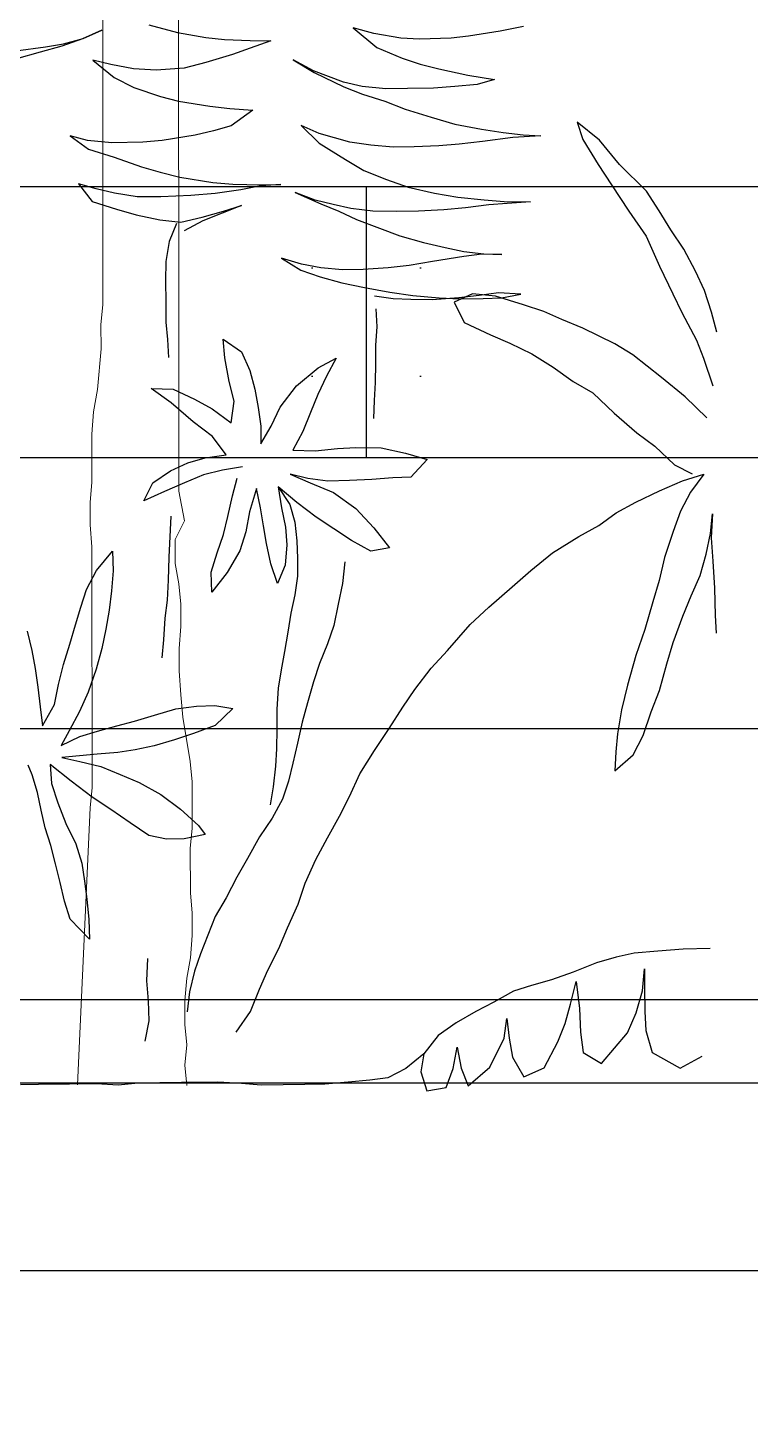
# Model space of a CAD drawing. Header units: metres. Extents: x -58 to 722, y -1100 to 345.
# Drawn here: x 243.014 to 243.281, y -484.173 to -483.662 of the extents above; entities that cross this region are included whole.
import ezdxf

# ---------------------------------------------------------------- set-up
doc = ezdxf.new("R2010")
doc.units = ezdxf.units.M
doc.header["$MEASUREMENT"] = 0
for name, color, linetype in [('FSR_ARQ_005VEGETACION', 64, 'Continuous'), ('FSR_ARQ_008MOBILIARIO', 115, 'Continuous'), ('FSR_ARQ_028JARDINERAS', 133, 'Continuous')]:
    doc.layers.add(name, color=color, linetype=linetype)
doc.layers.add('FSR_ARQ_006ARBOLES', color=74, linetype='Continuous', lineweight=0)

# ---------------------------------------------------------------- blocks, each defined once
blk = doc.blocks.new('arbustos 01')
at = {"layer": 'FSR_ARQ_005VEGETACION', "color": 103}
for p, q in [((188.87946, -31.65038), (188.88901, -31.65239)), ((188.88901, -31.65239), (188.90197, -31.65444)), ((188.92966, -31.65516), (188.9408, -31.65326)), ((188.94921, -31.65098), (188.93953, -31.65906)), ((188.9408, -31.65326), (188.94921, -31.65098)), ((189.02134, -31.65282), (189.00968, -31.65488)), ((189.03301, -31.64973), (189.02134, -31.65282)), ((189.05995, -31.65539), (189.0523, -31.65187)), ((189.0523, -31.65187), (189.06029, -31.6554)), ((188.90197, -31.65444), (188.90914, -31.65522)), ((188.90914, -31.65522), (188.92213, -31.65557)), ((188.92213, -31.65557), (188.92966, -31.65516)), ((188.93953, -31.65906), (188.92921, -31.66336)), ((188.99154, -31.65617), (188.98299, -31.65623)), ((188.98299, -31.65623), (188.9915, -31.65925)), ((188.9915, -31.65925), (188.99882, -31.66191)), ((189.00198, -31.6558), (188.99154, -31.65617)), ((189.00968, -31.65488), (189.00198, -31.6558)), ((189.06812, -31.65755), (189.05995, -31.65539)), ((189.06029, -31.6554), (189.0688, -31.65842)), ((189.07546, -31.65868), (189.06812, -31.65755)), ((189.0688, -31.65842), (189.07765, -31.66093)), ((189.08758, -31.66038), (189.07546, -31.65868)), ((188.92921, -31.66336), (188.92182, -31.66583)), ((188.97382, -31.66414), (188.9652, -31.66932)), ((188.96556, -31.66864), (188.97382, -31.66414)), ((188.99882, -31.66191), (189.00972, -31.66514)), ((189.05606, -31.66423), (189.04725, -31.67129)), ((189.04869, -31.66601), (189.05606, -31.66423)), ((189.07765, -31.66093), (189.08736, -31.66363)), ((188.90227, -31.67035), (188.8913, -31.67208)), ((188.9141, -31.66777), (188.90227, -31.67035)), ((188.92182, -31.66583), (188.9141, -31.66777)), ((188.9652, -31.66932), (188.95316, -31.67514)), ((188.95318, -31.67326), (188.96556, -31.66864)), ((189.00972, -31.66514), (189.01858, -31.66748)), ((189.01858, -31.66748), (189.03002, -31.66832)), ((189.03002, -31.66832), (189.03943, -31.66777)), ((189.03943, -31.66777), (189.04869, -31.66601)), ((188.8913, -31.67208), (188.89846, -31.67423)), ((188.89846, -31.67423), (188.90751, -31.67504)), ((188.90751, -31.67504), (188.91639, -31.67567)), ((188.91639, -31.67567), (188.92699, -31.67581)), ((188.92699, -31.67581), (188.93588, -31.67593)), ((188.93588, -31.67593), (188.94564, -31.67504)), ((188.95316, -31.67514), (188.94542, -31.67812)), ((188.94564, -31.67504), (188.95318, -31.67326)), ((189.03916, -31.67546), (189.02834, -31.67907)), ((189.04725, -31.67129), (189.03916, -31.67546)), ((188.93632, -31.68107), (188.9279, -31.68437)), ((188.94542, -31.67812), (188.93632, -31.68107)), ((189.02096, -31.68102), (189.00811, -31.68307)), ((189.02834, -31.67907), (189.02096, -31.68102)), ((188.91725, -31.68765), (188.90764, -31.69043)), ((188.9279, -31.68437), (188.91725, -31.68765)), ((188.99989, -31.68398), (188.99047, -31.68471)), ((188.99047, -31.68471), (188.99928, -31.69116)), ((189.00811, -31.68307), (188.99989, -31.68398)), ((188.84822, -31.69704), (188.85738, -31.68964)), ((188.85738, -31.68964), (188.85506, -31.69679)), ((188.89667, -31.6925), (188.88776, -31.69392)), ((188.90764, -31.69043), (188.89667, -31.6925)), ((188.96316, -31.69426), (188.97055, -31.69094)), ((188.97055, -31.69094), (188.96327, -31.69819)), ((188.99928, -31.69116), (189.0066, -31.69314)), ((189.0066, -31.69314), (189.0141, -31.69495)), ((188.95063, -31.69785), (188.96316, -31.69426)), ((188.96327, -31.69819), (188.95241, -31.70488)), ((189.0141, -31.69495), (189.02758, -31.69718)), ((189.02758, -31.69718), (189.0356, -31.69781)), ((189.0356, -31.69781), (189.04825, -31.69815)), ((189.04825, -31.69815), (189.05818, -31.69709)), ((189.06539, -31.6953), (189.05779, -31.70067)), ((189.05818, -31.69709), (189.06539, -31.6953)), ((189.04732, -31.70395), (189.03615, -31.7079)), ((189.05779, -31.70067), (189.04732, -31.70395)), ((189.02843, -31.71019), (189.02036, -31.71213)), ((189.03615, -31.7079), (189.02843, -31.71019)), ((188.98715, -31.71527), (188.97894, -31.71516)), ((188.97894, -31.71516), (188.98714, -31.71578)), ((188.98714, -31.71578), (188.99533, -31.71743)), ((188.99861, -31.71509), (188.98715, -31.71527)), ((189.00683, -31.71434), (188.99861, -31.71509)), ((189.02036, -31.71213), (189.00683, -31.71434)), ((189.05466, -31.71704), (189.06187, -31.71492)), ((189.06187, -31.71492), (189.0563, -31.7222)), ((188.95746, -31.72342), (188.96484, -31.72164)), ((188.97309, -31.7185), (188.96259, -31.72315)), ((188.96484, -31.72164), (188.97309, -31.7185)), ((188.99533, -31.71743), (189.00591, -31.71895)), ((189.00591, -31.71895), (189.01581, -31.71976)), ((189.01581, -31.71976), (189.02812, -31.72027)), ((189.02812, -31.72027), (189.03786, -31.72024)), ((189.03786, -31.72024), (189.04712, -31.71882)), ((189.04712, -31.71882), (189.05466, -31.71704)), ((188.95026, -31.72503), (188.95746, -31.72342)), ((188.96259, -31.72315), (188.9552, -31.72612)), ((189.00239, -31.72608), (188.99507, -31.72376)), ((188.99507, -31.72376), (189.00306, -31.72694)), ((189.01125, -31.72859), (189.00239, -31.72608)), ((189.00306, -31.72694), (189.01089, -31.73013)), ((189.04634, -31.72531), (189.03828, -31.72759)), ((189.0563, -31.7222), (189.04634, -31.72531)), ((189.01994, -31.73059), (189.01125, -31.72859)), ((189.0285, -31.72968), (189.01994, -31.73059)), ((189.03828, -31.72759), (189.0285, -31.72968))]:
    blk.add_line(p, q, dxfattribs=at)
at = {"layer": 'FSR_ARQ_005VEGETACION', "color": 104}
for p, q in [((188.84005, -31.70702), (188.84822, -31.69704)), ((188.85506, -31.69679), (188.84877, -31.70696)), ((188.87954, -31.69483), (188.87235, -31.69525)), ((188.87235, -31.69525), (188.8838, -31.69592)), ((188.88776, -31.69392), (188.87954, -31.69483)), ((188.8838, -31.69592), (188.89626, -31.69762)), ((188.89626, -31.69762), (188.90582, -31.69861)), ((188.90582, -31.69861), (188.91419, -31.69941)), ((188.94206, -31.6991), (188.95063, -31.69785)), ((188.91419, -31.69941), (188.92427, -31.69971)), ((188.92427, -31.69971), (188.93282, -31.69983)), ((188.93282, -31.69983), (188.94206, -31.6991)), ((188.82896, -31.71798), (188.84005, -31.70702)), ((188.84877, -31.70696), (188.84335, -31.71527)), ((188.94483, -31.7094), (188.93554, -31.7132)), ((188.95241, -31.70488), (188.94483, -31.7094)), ((188.84335, -31.71527), (188.8362, -31.72612)), ((188.93554, -31.7132), (188.92678, -31.71633)), ((188.82372, -31.72595), (188.82896, -31.71798)), ((188.89559, -31.72155), (188.88737, -31.72212)), ((188.90638, -31.72033), (188.89559, -31.72155)), ((188.91597, -31.71875), (188.90638, -31.72033)), ((188.92678, -31.71633), (188.91597, -31.71875)), ((188.819, -31.73375), (188.82372, -31.72595)), ((188.8362, -31.72612), (188.82905, -31.73645)), ((188.88737, -31.72212), (188.8766, -31.72232)), ((188.8766, -31.72232), (188.88617, -31.72296)), ((188.88617, -31.72296), (188.89368, -31.72358)), ((188.89368, -31.72358), (188.90324, -31.72473)), ((188.90324, -31.72473), (188.91212, -31.72554)), ((188.91212, -31.72554), (188.92254, -31.72619)), ((188.92254, -31.72619), (188.9316, -31.72632)), ((188.9316, -31.72632), (188.94118, -31.7261)), ((188.94118, -31.7261), (188.95026, -31.72503)), ((188.9552, -31.72612), (188.94797, -31.72962)), ((188.93852, -31.73308), (188.9301, -31.73621)), ((188.94797, -31.72962), (188.93852, -31.73308)), ((189.01089, -31.73013), (189.01853, -31.73416)), ((189.02177, -31.73118), (189.02479, -31.73859)), ((188.81359, -31.74171), (188.819, -31.73375)), ((188.82905, -31.73645), (188.82358, -31.74868)), ((188.9301, -31.73621), (188.92049, -31.73899)), ((189.02479, -31.73859), (189.02605, -31.74682)), ((188.80885, -31.75071), (188.81359, -31.74171)), ((188.89563, -31.74361), (188.88828, -31.74385)), ((188.88828, -31.74385), (188.89648, -31.74379)), ((188.90385, -31.74269), (188.89563, -31.74361)), ((188.89648, -31.74379), (188.90382, -31.74475)), ((188.91157, -31.74109), (188.90385, -31.74269)), ((188.92049, -31.73899), (188.91157, -31.74109)), ((188.82358, -31.74868), (188.81813, -31.76007)), ((188.90382, -31.74475), (188.91679, -31.7468)), ((188.91679, -31.7468), (188.92634, -31.74847)), ((188.92634, -31.74847), (188.93488, -31.74944)), ((188.93488, -31.74944), (188.94513, -31.75009)), ((188.94513, -31.75009), (188.95368, -31.75021)), ((188.95368, -31.75021), (188.96258, -31.74931)), ((188.96258, -31.74931), (188.97046, -31.74787)), ((188.97046, -31.74787), (188.9787, -31.74542)), ((188.9787, -31.74542), (188.97077, -31.75027)), ((189.02605, -31.74682), (189.02628, -31.75469)), ((188.80515, -31.75869), (188.80885, -31.75071)), ((188.95395, -31.75551), (188.94469, -31.75744)), ((188.96287, -31.75307), (188.95395, -31.75551)), ((188.97077, -31.75027), (188.96287, -31.75307)), ((189.02628, -31.75469), (189.02616, -31.7634)), ((188.80229, -31.76755), (188.80515, -31.75869)), ((188.81813, -31.76007), (188.81443, -31.76771)), ((188.87945, -31.76449), (188.89095, -31.76105)), ((188.88053, -31.76016), (188.8896, -31.7596)), ((188.88838, -31.76163), (188.88053, -31.76016)), ((188.8896, -31.7596), (188.89762, -31.76073)), ((188.89095, -31.76105), (188.90037, -31.75999)), ((188.89762, -31.76073), (188.90599, -31.7617)), ((188.90037, -31.75999), (188.90784, -31.76351)), ((188.92481, -31.76076), (188.91402, -31.76164)), ((188.93423, -31.75935), (188.92481, -31.76076)), ((188.93283, -31.76207), (188.94054, -31.76098)), ((188.94469, -31.75744), (188.93423, -31.75935)), ((188.87103, -31.76728), (188.87945, -31.76449)), ((188.8959, -31.76191), (188.88838, -31.76163)), ((188.90547, -31.76204), (188.8959, -31.76191)), ((188.90784, -31.76351), (188.9038, -31.77183)), ((188.91402, -31.76164), (188.90547, -31.76204)), ((188.90599, -31.7617), (188.91692, -31.76254)), ((188.91692, -31.76254), (188.92564, -31.76231)), ((188.92564, -31.76231), (188.93283, -31.76207)), ((188.93994, -31.76625), (188.93951, -31.77351)), ((189.02616, -31.7634), (189.02605, -31.77161)), ((188.80013, -31.77572), (188.80229, -31.76755)), ((188.81443, -31.76771), (188.80846, -31.77908)), ((188.85504, -31.77407), (188.86363, -31.7706)), ((188.86363, -31.7706), (188.87103, -31.76728)), ((188.9038, -31.77183), (188.89296, -31.77681)), ((189.02605, -31.77161), (189.02544, -31.77878)), ((188.84196, -31.78057), (188.85504, -31.77407)), ((188.89296, -31.77681), (188.88505, -31.7803)), ((188.93951, -31.77351), (188.94009, -31.78104)), ((188.80846, -31.77908), (188.80563, -31.7864)), ((188.83454, -31.78508), (188.84196, -31.78057)), ((188.88505, -31.7803), (188.87593, -31.78462)), ((188.94009, -31.78104), (188.94016, -31.78857)), ((188.99511, -31.78384), (188.99159, -31.79149)), ((189.00253, -31.77864), (188.99511, -31.78384)), ((189.00192, -31.78633), (189.00253, -31.77864)), ((189.02544, -31.77878), (189.025, -31.78613)), ((188.80563, -31.7864), (188.80171, -31.7978)), ((188.82279, -31.79433), (188.83454, -31.78508)), ((188.87593, -31.78462), (188.8673, -31.79014)), ((188.94016, -31.78857), (188.94023, -31.79643)), ((188.96356, -31.79042), (188.95626, -31.78639)), ((188.95626, -31.78639), (188.96027, -31.7938)), ((189.00007, -31.79605), (189.00192, -31.78633)), ((188.81311, -31.80223), (188.82279, -31.79433)), ((188.8673, -31.79014), (188.85901, -31.79601)), ((188.96027, -31.7938), (188.96375, -31.80137)), ((188.97252, -31.79773), (188.96356, -31.79042)), ((188.99159, -31.79149), (188.9896, -31.79916)), ((188.85091, -31.80069), (188.84225, -31.80895)), ((188.85901, -31.79601), (188.85091, -31.80069)), ((188.94023, -31.79643), (188.94064, -31.80379)), ((188.97924, -31.80654), (188.97252, -31.79773)), ((188.9896, -31.79916), (188.9883, -31.80666)), ((188.99808, -31.80406), (189.00007, -31.79605)), ((189.02311, -31.7991), (189.01434, -31.80325)), ((189.03218, -31.79888), (189.02311, -31.7991)), ((189.02389, -31.80475), (189.03218, -31.79888)), ((188.80427, -31.81083), (188.81311, -31.80223)), ((188.94064, -31.80379), (188.94088, -31.81115)), ((188.96375, -31.80137), (188.96673, -31.80876)), ((188.9829, -31.81428), (188.97924, -31.80654)), ((188.9883, -31.80666), (188.98717, -31.81434)), ((188.99933, -31.81297), (188.99808, -31.80406)), ((189.01434, -31.80325), (189.0071, -31.80726)), ((189.0149, -31.81249), (189.02389, -31.80475)), ((188.84225, -31.80895), (188.83291, -31.81703)), ((188.96673, -31.80876), (188.96987, -31.8165)), ((189.0071, -31.80726), (188.99933, -31.81297)), ((189.00695, -31.81854), (189.0149, -31.81249)), ((188.83291, -31.81703), (188.82548, -31.82257)), ((188.96987, -31.8165), (188.97405, -31.82408)), ((188.98708, -31.82152), (188.9829, -31.81428)), ((188.98717, -31.81434), (188.98708, -31.82152)), ((188.82548, -31.82257), (188.81752, -31.83016)), ((188.93781, -31.82324), (188.92786, -31.82533)), ((188.94824, -31.82304), (188.93781, -31.82324)), ((188.95576, -31.82349), (188.94824, -31.82304)), ((188.96481, -31.82447), (188.95576, -31.82349)), ((189.00138, -31.82599), (189.00695, -31.81854)), ((188.92786, -31.82533), (188.91894, -31.82795)), ((188.91894, -31.82795), (188.92568, -31.83522)), ((188.97405, -31.82408), (188.96481, -31.82447)), ((189.00991, -31.8273), (189.00138, -31.82599)), ((189.01706, -31.82928), (189.00991, -31.8273)), ((189.0242, -31.83262), (189.01706, -31.82928)), ((188.81418, -31.83678), (188.8055, -31.83393)), ((188.8055, -31.83393), (188.81087, -31.84135)), ((188.81752, -31.83016), (188.81028, -31.83382)), ((188.92568, -31.83522), (188.93303, -31.83549)), ((188.97511, -31.83401), (188.96685, -31.83749)), ((188.9679, -31.83579), (188.97511, -31.83401)), ((188.99464, -31.83103), (189.00283, -31.83233)), ((189.00283, -31.83233), (189.01067, -31.83432)), ((189.01067, -31.83432), (189.01849, -31.83751)), ((189.03148, -31.83751), (189.0242, -31.83262)), ((188.8237, -31.84084), (188.81418, -31.83678)), ((188.83338, -31.84542), (188.8237, -31.84084)), ((188.93303, -31.83549), (188.94157, -31.83612)), ((188.94157, -31.83612), (188.95079, -31.83659)), ((188.95079, -31.83659), (188.95968, -31.83688)), ((188.96685, -31.83749), (188.9574, -31.84146)), ((188.95968, -31.83688), (188.9679, -31.83579)), ((188.97239, -31.8456), (188.98, -31.83921)), ((188.98, -31.83921), (188.97528, -31.84649)), ((188.98, -31.83921), (188.97868, -31.84774)), ((188.98723, -31.84785), (188.98888, -31.83984)), ((188.98888, -31.83984), (188.99183, -31.84945)), ((188.99875, -31.84288), (188.9968, -31.83567)), ((189.01849, -31.83751), (189.02665, -31.84104)), ((189.02665, -31.84104), (189.03515, -31.84491)), ((189.03515, -31.84491), (189.03148, -31.83751)), ((188.81087, -31.84135), (188.81504, -31.84911)), ((188.84136, -31.8498), (188.83338, -31.84542)), ((188.9574, -31.84146), (188.94824, -31.84801)), ((188.96444, -31.85165), (188.97239, -31.8456)), ((188.97528, -31.84649), (188.97313, -31.85365)), ((189.00069, -31.85128), (188.99875, -31.84288)), ((188.80277, -31.85834), (188.80185, -31.85029)), ((188.80185, -31.85029), (188.80241, -31.86005)), ((188.81504, -31.84911), (188.818, -31.85752)), ((188.84847, -31.85503), (188.84136, -31.8498)), ((188.94824, -31.84801), (188.94078, -31.85594)), ((188.95719, -31.85634), (188.96444, -31.85165)), ((188.97868, -31.84774), (188.97704, -31.85575)), ((188.98611, -31.85519), (188.98723, -31.84785)), ((188.99183, -31.84945), (188.99325, -31.85768)), ((189.00247, -31.85866), (189.00069, -31.85128)), ((189.02412, -31.85126), (189.02491, -31.86803)), ((188.818, -31.85752), (188.82162, -31.86817)), ((188.85678, -31.85959), (188.84847, -31.85503)), ((188.94078, -31.85594), (188.93435, -31.86423)), ((188.94995, -31.8612), (188.95719, -31.85634)), ((188.97313, -31.85365), (188.97234, -31.86133)), ((188.97704, -31.85575), (188.97643, -31.86292)), ((188.98481, -31.86235), (188.98611, -31.85519)), ((188.99325, -31.85768), (188.99571, -31.86541)), ((188.80241, -31.86005), (188.80176, -31.86961)), ((188.80454, -31.86674), (188.80277, -31.85834)), ((188.86747, -31.86623), (188.85678, -31.85959)), ((188.94202, -31.86553), (188.94995, -31.8612)), ((188.97234, -31.86133), (188.97207, -31.86851)), ((188.97643, -31.86292), (188.97717, -31.87131)), ((188.98299, -31.87071), (188.98481, -31.86235)), ((189.00511, -31.86622), (189.00247, -31.85866)), ((188.80698, -31.8755), (188.80454, -31.86674)), ((188.82162, -31.86817), (188.82371, -31.87761)), ((188.87643, -31.87353), (188.86747, -31.86623)), ((188.93435, -31.86423), (188.94202, -31.86553)), ((188.97207, -31.86851), (188.97215, -31.87586)), ((188.99571, -31.86541), (189.00089, -31.87437)), ((189.00756, -31.87412), (189.00511, -31.86622)), ((189.02491, -31.86803), (189.02513, -31.87743)), ((189.048, -31.86556), (189.04771, -31.87362)), ((189.05454, -31.87345), (189.048, -31.86556)), ((188.80176, -31.86961), (188.8011, -31.88072)), ((188.88403, -31.88013), (188.87643, -31.87353)), ((188.95273, -31.86995), (188.95364, -31.87886)), ((188.97717, -31.87131), (188.98031, -31.87888)), ((188.98031, -31.87888), (188.98299, -31.87071)), ((189.00089, -31.87437), (189.00728, -31.88232)), ((189.00728, -31.88232), (189.00756, -31.87412)), ((189.04771, -31.87362), (189.04839, -31.88188)), ((189.05869, -31.88131), (189.05454, -31.87345)), ((188.8011, -31.88072), (188.80077, -31.892)), ((188.81063, -31.88393), (188.80698, -31.8755)), ((188.82371, -31.87761), (188.82633, -31.88636)), ((188.89367, -31.88847), (188.88403, -31.88013)), ((188.95364, -31.87886), (188.95541, -31.88726)), ((188.97215, -31.87586), (188.97324, -31.8834)), ((189.02513, -31.87743), (189.02553, -31.88565)), ((188.81411, -31.89218), (188.81063, -31.88393)), ((188.82633, -31.88636), (188.82959, -31.89769)), ((188.97324, -31.8834), (188.97485, -31.89094)), ((189.02553, -31.88565), (189.02646, -31.89301)), ((189.04839, -31.88188), (189.04935, -31.88969)), ((189.06098, -31.88852), (189.05869, -31.88131)), ((188.80077, -31.892), (188.80034, -31.89917)), ((188.81807, -31.90301), (188.81411, -31.89218)), ((188.90126, -31.89559), (188.89367, -31.88847)), ((188.95541, -31.88726), (188.95717, -31.896)), ((188.97485, -31.89094), (188.97611, -31.89883)), ((189.04935, -31.88969), (189.05066, -31.89751)), ((189.06319, -31.89582), (189.06098, -31.88852)), ((188.82959, -31.89769), (188.83338, -31.90834)), ((188.91052, -31.90631), (188.90126, -31.89559)), ((188.95717, -31.896), (188.9598, -31.90356)), ((189.02646, -31.89301), (189.02702, -31.90191)), ((189.05066, -31.89751), (189.05233, -31.90551)), ((189.06547, -31.90365), (189.06319, -31.89582)), ((188.82068, -31.91176), (188.81807, -31.90301)), ((188.9598, -31.90356), (188.96311, -31.91164)), ((188.97611, -31.89883), (188.97737, -31.90671)), ((189.02702, -31.90191), (189.02777, -31.90927)), ((189.08301, -31.89831), (189.08104, -31.90635)), ((188.83338, -31.90834), (188.83681, -31.92053)), ((188.91726, -31.91359), (188.91052, -31.90631)), ((188.97737, -31.90671), (188.97881, -31.91425)), ((189.05233, -31.90551), (189.05461, -31.91388)), ((189.06811, -31.91202), (189.06547, -31.90365)), ((189.08104, -31.90635), (189.0797, -31.91369)), ((188.82361, -31.92274), (188.82068, -31.91176)), ((188.92398, -31.92223), (188.91726, -31.91359)), ((188.96311, -31.91164), (188.96557, -31.9192)), ((188.97881, -31.91425), (188.98007, -31.92179)), ((189.05461, -31.91388), (189.05794, -31.92341)), ((189.07012, -31.92029), (189.06811, -31.91202)), ((189.0797, -31.91369), (189.07862, -31.9213)), ((188.83681, -31.92053), (188.83923, -31.93065)), ((188.96557, -31.9192), (188.96802, -31.92778)), ((189.07179, -31.92847), (189.07012, -31.92029)), ((188.82708, -31.93151), (188.82361, -31.92274)), ((188.92884, -31.92947), (188.92398, -31.92223)), ((188.98007, -31.92179), (188.98064, -31.93035)), ((189.05794, -31.92341), (189.06146, -31.93126)), ((189.07862, -31.9213), (189.07763, -31.92935)), ((188.83037, -31.94113), (188.82708, -31.93151)), ((188.83923, -31.93065), (188.84081, -31.94042)), ((188.93454, -31.93827), (188.92884, -31.92947)), ((188.96802, -31.92778), (188.97014, -31.93568)), ((188.98064, -31.93035), (188.98053, -31.93838)), ((189.006, -31.92891), (188.99863, -31.93005)), ((188.99863, -31.93005), (189.00589, -31.93706)), ((189.01353, -31.9291), (189.006, -31.92891)), ((189.02194, -31.93028), (189.01353, -31.9291)), ((189.03077, -31.93279), (189.02194, -31.93028)), ((189.06146, -31.93126), (189.0657, -31.93929)), ((189.07663, -31.93723), (189.07179, -31.92847)), ((189.07763, -31.92935), (189.07663, -31.93723)), ((188.97014, -31.93568), (188.97207, -31.94425)), ((189.00589, -31.93706), (189.01471, -31.94037)), ((189.03889, -31.93529), (189.03077, -31.93279)), ((189.04614, -31.93717), (189.03889, -31.93529)), ((189.05409, -31.93931), (189.04614, -31.93717)), ((188.83437, -31.94905), (188.83037, -31.94113)), ((188.84081, -31.94042), (188.84157, -31.94778)), ((188.94057, -31.94724), (188.93454, -31.93827)), ((188.98053, -31.93838), (188.98076, -31.94659)), ((189.01471, -31.94037), (189.02248, -31.94287)), ((189.02248, -31.94287), (189.03087, -31.94538)), ((189.06141, -31.94154), (189.05409, -31.93931)), ((189.06908, -31.94519), (189.06141, -31.94154)), ((189.0657, -31.93929), (189.06908, -31.94519)), ((188.84197, -31.95565), (188.83437, -31.94905)), ((188.84157, -31.94778), (188.84197, -31.95565)), ((188.9466, -31.9569), (188.94057, -31.94724)), ((188.97207, -31.94425), (188.97401, -31.95249)), ((188.98076, -31.94659), (188.98118, -31.95378)), ((189.03087, -31.94538), (189.03864, -31.94708)), ((189.03864, -31.94708), (189.04581, -31.94807)), ((189.04581, -31.94807), (189.05422, -31.9488)), ((189.05422, -31.9488), (189.06148, -31.94952)), ((188.97401, -31.95249), (188.97579, -31.95986)), ((188.98118, -31.95378), (188.98209, -31.96217)), ((189.05282, -31.95392), (189.0448, -31.95709)), ((189.06136, -31.95182), (189.05282, -31.95392)), ((189.06874, -31.95015), (189.06136, -31.95182)), ((189.06148, -31.94952), (189.06874, -31.95015)), ((189.06498, -31.95985), (189.07349, -31.95305)), ((189.07349, -31.95305), (189.07294, -31.96085)), ((189.08097, -31.95732), (189.08253, -31.95335)), ((188.95074, -31.96619), (188.9466, -31.9569)), ((188.97579, -31.95986), (188.97826, -31.96725)), ((189.0448, -31.95709), (189.03704, -31.96045)), ((189.05638, -31.96638), (189.06498, -31.95985)), ((189.07874, -31.96456), (189.08097, -31.95732)), ((188.98209, -31.96217), (188.98336, -31.96954)), ((189.02811, -31.96529), (189.02014, -31.97139)), ((189.03704, -31.96045), (189.02811, -31.96529)), ((189.07294, -31.96085), (189.07035, -31.9687)), ((189.07723, -31.97181), (189.07874, -31.96456)), ((188.95491, -31.97428), (188.95074, -31.96619)), ((188.97826, -31.96725), (188.98243, -31.975)), ((189.02014, -31.97139), (189.01269, -31.97811)), ((189.04072, -31.9769), (189.04868, -31.97151)), ((189.04868, -31.97151), (189.05638, -31.96638)), ((189.07035, -31.9687), (189.06714, -31.97717)), ((188.95975, -31.98307), (188.95491, -31.97428)), ((188.98243, -31.975), (188.98762, -31.98276)), ((189.03303, -31.98211), (189.04072, -31.9769)), ((189.06714, -31.97717), (189.06303, -31.98562)), ((189.07553, -31.97897), (189.07723, -31.97181)), ((188.96458, -31.99202), (188.95975, -31.98307)), ((188.98762, -31.98276), (188.99263, -31.99155)), ((189.01269, -31.97811), (189.00998, -31.9818)), ((189.00998, -31.9818), (189.01865, -31.98351)), ((189.02582, -31.98361), (189.03303, -31.98211)), ((189.07322, -31.9862), (189.07553, -31.97897)), ((189.01865, -31.98351), (189.02582, -31.98361)), ((189.06303, -31.98562), (189.06053, -31.99348)), ((189.07134, -31.99371), (189.07322, -31.9862)), ((188.9689, -32.00166), (188.96458, -31.99202)), ((188.99263, -31.99155), (188.99697, -31.9993)), ((189.06053, -31.99348), (189.05946, -32.00082)), ((189.06946, -32.00149), (189.07134, -31.99371)), ((188.99697, -31.9993), (189.0013, -32.00774)), ((188.97186, -32.01025), (188.9689, -32.00166)), ((189.05946, -32.00082), (189.05847, -32.00825)), ((189.06768, -32.00909), (189.06946, -32.00149)), ((188.97617, -32.02005), (188.97186, -32.01025)), ((189.0013, -32.00774), (189.00582, -32.01533)), ((189.05847, -32.00825), (189.05773, -32.01667)), ((189.06527, -32.01641), (189.06768, -32.00909)), ((189.00582, -32.01533), (189.01193, -32.03063)), ((189.05745, -32.02464), (189.06527, -32.01641)), ((189.05773, -32.01667), (189.05745, -32.02464)), ((188.97982, -32.02848), (188.97617, -32.02005)), ((188.80281, -32.02856), (188.81395, -32.02871)), ((188.98431, -32.03743), (188.97982, -32.02848)), ((188.81395, -32.02871), (188.82433, -32.02959)), ((188.82433, -32.02959), (188.83397, -32.03047)), ((188.83397, -32.03047), (188.84138, -32.03205)), ((188.84138, -32.03205), (188.84951, -32.03439)), ((189.01193, -32.03063), (189.0144, -32.03784)), ((189.03362, -32.03263), (189.03401, -32.0417)), ((188.82983, -32.03679), (188.82972, -32.04523)), ((188.83061, -32.04584), (188.82983, -32.03679)), ((188.84951, -32.03439), (188.85911, -32.03823)), ((188.85911, -32.03823), (188.86798, -32.04132)), ((188.98763, -32.04517), (188.98431, -32.03743)), ((189.0144, -32.03784), (189.01634, -32.04624)), ((188.82972, -32.04523), (188.82959, -32.05427)), ((188.8578, -32.04199), (188.85644, -32.05313)), ((188.86009, -32.05137), (188.8578, -32.04199)), ((188.86798, -32.04132), (188.87612, -32.04366)), ((188.87612, -32.04366), (188.88351, -32.04599)), ((188.99144, -32.05428), (188.98763, -32.04517)), ((189.03401, -32.0417), (189.03339, -32.0499)), ((188.8332, -32.05492), (188.83061, -32.04584)), ((188.88351, -32.04599), (188.89161, -32.05055)), ((188.89161, -32.05055), (188.89899, -32.05437)), ((189.01634, -32.04624), (189.01742, -32.05447)), ((189.03339, -32.0499), (189.03311, -32.0581)), ((188.82959, -32.05427), (188.82919, -32.06211)), ((188.83671, -32.06311), (188.8332, -32.05492)), ((188.85644, -32.05313), (188.85601, -32.06277)), ((188.86239, -32.05924), (188.86009, -32.05137)), ((188.89899, -32.05437), (188.90709, -32.05893)), ((188.99731, -32.06274), (188.99144, -32.05428)), ((188.82919, -32.06211), (188.82665, -32.07112)), ((188.8653, -32.06682), (188.86239, -32.05924)), ((188.88624, -32.05715), (188.88523, -32.06528)), ((188.88734, -32.06531), (188.88624, -32.05715)), ((188.90709, -32.05893), (188.91445, -32.06423)), ((189.03311, -32.0581), (189.0347, -32.0665)), ((188.84739, -32.07562), (188.83671, -32.06311)), ((188.85601, -32.06277), (188.85499, -32.0712)), ((188.87089, -32.07745), (188.8653, -32.06682)), ((188.88523, -32.06528), (188.88391, -32.0731)), ((188.89321, -32.07715), (188.88734, -32.06531)), ((188.91445, -32.06423), (188.92029, -32.07173)), ((188.8151, -32.07759), (188.80613, -32.07265)), ((188.82665, -32.07112), (188.8151, -32.07759)), ((188.85499, -32.0712), (188.84739, -32.07562)), ((188.88391, -32.0731), (188.87928, -32.08118)), ((188.90658, -32.06889), (188.90496, -32.07761)), ((188.90827, -32.07765), (188.90658, -32.06889)), ((188.92029, -32.07173), (188.92763, -32.07777)), ((188.92029, -32.07173), (188.92152, -32.07904)), ((188.87928, -32.08118), (188.87089, -32.07745)), ((188.90215, -32.08481), (188.89321, -32.07715)), ((188.90496, -32.07761), (188.90215, -32.08481)), ((188.91118, -32.08553), (188.90827, -32.07765)), ((188.92152, -32.07904), (188.919, -32.08684)), ((188.92763, -32.07777), (188.935, -32.08159)), ((188.935, -32.08159), (188.94242, -32.08243)), ((188.94242, -32.08243), (188.95131, -32.08329)), ((188.95131, -32.08329), (188.96095, -32.08417)), ((188.96095, -32.08417), (188.96912, -32.08428)), ((188.96912, -32.08428), (188.97803, -32.0844)), ((188.97803, -32.0844), (188.98694, -32.08452)), ((188.98694, -32.08452), (188.99511, -32.08389)), ((188.99511, -32.08389), (189.00478, -32.08328)), ((189.00478, -32.08328), (189.0122, -32.08338)), ((189.0122, -32.08338), (189.01962, -32.08348)), ((189.01962, -32.08348), (189.02853, -32.0836)), ((189.02853, -32.0836), (189.03744, -32.08372)), ((189.03744, -32.08372), (189.0456, -32.08457)), ((189.0456, -32.08457), (189.05451, -32.08395)), ((189.05451, -32.08395), (189.06565, -32.0841)), ((189.06565, -32.0841), (189.07827, -32.08427)), ((189.07827, -32.08427), (189.08569, -32.08438)), ((188.919, -32.08684), (188.91118, -32.08553))]:
    blk.add_line(p, q, dxfattribs=at)
blk = doc.blocks.new('arboles fsr 01')
at = {"layer": 'FSR_ARQ_006ARBOLES', "color": 35}
for points in [[(186.41363, -36.75155), (186.41435, -36.74369), (186.41364, -36.73582), (186.41437, -36.72795), (186.41438, -36.71866), (186.41367, -36.71007), (186.41225, -36.7022), (186.41154, -36.69362), (186.41155, -36.68504), (186.41227, -36.67717), (186.41228, -36.66001), (186.41158, -36.65214), (186.41159, -36.63426), (186.41231, -36.62639), (186.41519, -36.60923), (186.41591, -36.60065), (186.41664, -36.59135), (186.41665, -36.58277), (186.41594, -36.57419), (186.41595, -36.5656), (186.41667, -36.55774), (186.41811, -36.54987), (186.41811, -36.54057), (186.41455, -36.53342), (186.4167, -36.52198), (186.41683, -36.27354)], [(186.44611, -36.32649), (186.44609, -36.44977), (186.4468, -36.45764), (186.44679, -36.46694), (186.44821, -36.48267), (186.44963, -36.49126), (186.45034, -36.49984), (186.45032, -36.51843), (186.45103, -36.5263), (186.45102, -36.53488), (186.4503, -36.54347), (186.45021, -36.63644), (186.45092, -36.64431), (186.45587, -36.75125)]]:
    blk.add_lwpolyline(points, dxfattribs=at)

msp = doc.modelspace()

# ---------------------------------------------------------------- hatches: boundary and pattern name
at = {"layer": 'FSR_ARQ_008MOBILIARIO', "ltscale": 0.005}
h = msp.add_hatch(dxfattribs=at)
h.set_pattern_fill('BOARDWN', color=256, scale=0.05, pattern_type=2)
h.set_pattern_definition([(0, (241.93889, -478.3208), (0, 0.1), []), (90, (241.9389, -478.3208), (-0.2, 0.2), [0.1, -0.7]), (90, (241.9589, -478.2908), (-0.2, 0.2), [0, -0.04, 0, -0.76]), (90, (242.7189, -478.2908), (-0.2, 0.2), [0, -0.04, 0, -0.76]), (90, (242.3389, -478.2208), (-0.2, 0.2), [0.1, -0.7]), (90, (242.3189, -478.1908), (-0.2, 0.2), [0, -0.04, 0, -0.76]), (90, (242.3589, -478.1908), (-0.2, 0.2), [0, -0.04, 0, -0.76])])
h.paths.add_polyline_path([(244.33859, -482.2444), (241.83859, -482.2544), (241.83859, -484.65142), (244.33859, -484.65142)])

# ---------------------------------------------------------------- linework, layer by layer
at = {"layer": 'FSR_ARQ_028JARDINERAS', "ltscale": 0.005}
msp.add_lwpolyline([(242.38859, -484.60142), (242.38859, -484.05142), (243.78859, -484.05142), (243.78859, -484.60142), (242.38859, -484.60142)], dxfattribs=at)

# ---------------------------------------------------------------- block references
at = {"layer": 'FSR_ARQ_005VEGETACION', "xscale": -0.9, "yscale": 0.9, "zscale": 0.9}
msp.add_blockref('arbustos 01', (413.18854, -455.1762), dxfattribs=at)
at = {"layer": 'FSR_ARQ_006ARBOLES', "xscale": -0.9551441900355857, "yscale": 0.9551441900355857, "zscale": 0.9551441900355857}
msp.add_blockref('arboles fsr 01', (421.12469, -448.94936), dxfattribs=at)

doc.saveas('drawing.dxf')
